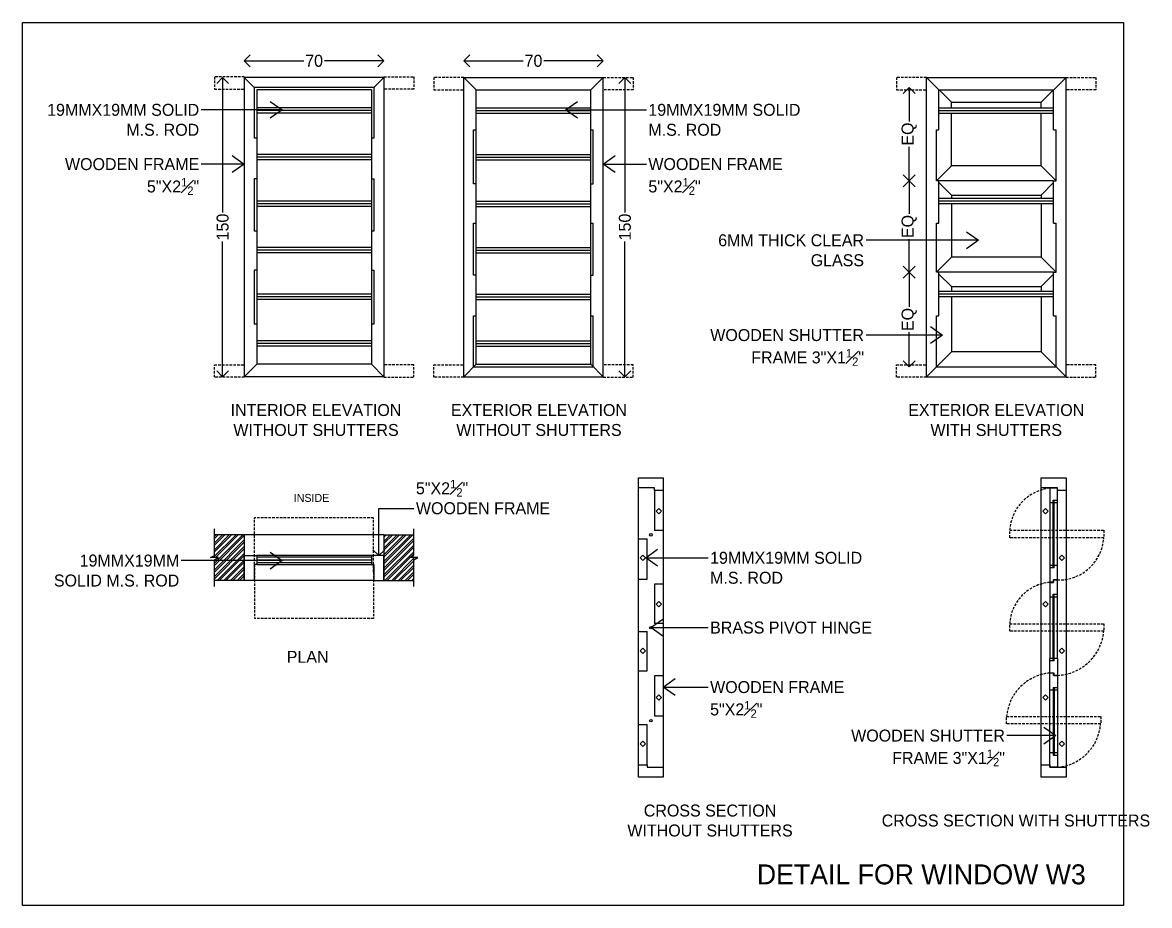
# Model space of a CAD drawing. Header units: metres. Extents: x -16 to 65907, y -5261 to 15511.
# Drawn here: x 33038 to 33603, y 9332 to 9775 of the extents above; entities that cross this region are included whole.
import ezdxf

# ---------------------------------------------------------------- set-up
doc = ezdxf.new("R2010")
doc.units = ezdxf.units.M
doc.header["$PDMODE"] = 67
doc.header["$PDSIZE"] = -5
doc.linetypes.add('DASHED', pattern=[19.05, 12.7, -6.35])
doc.layers.get('0').update_dxf_attribs({"color": 6})
for name, color, linetype in [('BC-DIMENSION', 8, 'Continuous'), ('BC-GREYCOLOR', 8, 'Continuous'), ('BC-HATCH', 8, 'Continuous'), ('BC-JOINERY', 93, 'Continuous'), ('BC-TEXT', 7, 'Continuous'), ('BC-WHITECOLOR', 7, 'Continuous')]:
    doc.layers.add(name, color=color, linetype=linetype)
doc.styles.add('BC-1IN10-2', font='FreeSans.ttf', dxfattribs={"height": 4})
doc.styles.add('BC-1IN10-3', font='FreeSans.ttf', dxfattribs={"height": 6})
doc.styles.add('BC-1IN50-1', font='FreeSans.ttf', dxfattribs={"height": 10})
doc.dimstyles.new('BC-1IN10-3', dxfattribs={"dimtxt": 6, "dimasz": 6, "dimexe": 0.18, "dimexo": 0.0625, "dimgap": 1, "dimtad": 0, "dimtoh": 1, "dimzin": 12, "dimdsep": 46, "dimtxsty": 'BC-1IN10-3', "dimblk": 'OPEN90', "dimcen": 0.09, "dimse1": 1, "dimse2": 1, "dimclrd": 256, "dimclre": 256, "dimclrt": 7, "dimadec": 0, "dimazin": 0, "dimtfac": 1, "dimtdec": 1, "dimtofl": 0, "dimtmove": 1, "dimatfit": 3, "dimldrblk": 'OPEN90', "dimfxl": 1, "dimtolj": 1, "dimtzin": 0, "dimlwd": -3, "dimarcsym": 0})
doc.dimstyles.new('BC-1IN50-1', dxfattribs={"dimtxt": 10, "dimasz": 10, "dimexe": 0.18, "dimexo": 0.0625, "dimgap": 1, "dimtad": 0, "dimdec": 1, "dimzin": 12, "dimdsep": 46, "dimtxsty": 'BC-1IN50-1', "dimblk": 'OPEN90', "dimcen": 0.09, "dimse1": 1, "dimse2": 1, "dimclrd": 8, "dimclre": 256, "dimclrt": 7, "dimadec": 0, "dimazin": 0, "dimtfac": 1, "dimtdec": 0, "dimtofl": 0, "dimtmove": 1, "dimatfit": 3, "dimfxl": 1, "dimtolj": 1, "dimtzin": 0, "dimlwd": -3, "dimarcsym": 0})

# ---------------------------------------------------------------- blocks, each defined once
blk = doc.blocks.new('_OPEN90')
at = {"color": 0, "linetype": 'ByBlock'}
for p, q in [((0, 0), (-1, 0)), ((-0.5, 0.5), (0, 0)), ((0, 0), (-0.5, -0.5))]:
    blk.add_line(p, q, dxfattribs=at)
blk = doc.blocks.new('*D811')
at = {"layer": 'BC-DIMENSION', "lineweight": -3}
for p, q in [((33155.57, 9755.37), (33179.39, 9755.37)), ((33213.57, 9755.37), (33189.76, 9755.37))]:
    blk.add_line(p, q, dxfattribs=at)
at = {"layer": 'Defpoints', "color": 0}
for p in [(33149.57, 9755.37), (33149.57, 9747.08), (33219.57, 9747.08)]:
    blk.add_point(p, dxfattribs=at)
at = {"layer": 'BC-DIMENSION', "lineweight": -3, "xscale": 6, "yscale": 6, "zscale": 6, "rotation": 180}
blk.add_blockref('_OPEN90', (33149.57, 9755.37), dxfattribs=at)
at = {"layer": 'BC-DIMENSION', "lineweight": -3, "xscale": 6, "yscale": 6, "zscale": 6}
blk.add_blockref('_OPEN90', (33219.57, 9755.37), dxfattribs=at)
at = {"layer": 'BC-DIMENSION', "color": 7, "insert": (33184.57, 9755.37), "char_height": 6, "attachment_point": 5, "style": 'BC-1IN10-3'}
blk.add_mtext('\\A1;70', dxfattribs=at)
blk = doc.blocks.new('*D812')
at = {"layer": 'BC-DIMENSION', "lineweight": -3}
for p, q in [((33138.73, 9741.08), (33138.73, 9679.33)), ((33138.73, 9603.08), (33138.73, 9664.84))]:
    blk.add_line(p, q, dxfattribs=at)
at = {"layer": 'Defpoints', "color": 0}
for p in [(33149.57, 9747.08), (33138.73, 9597.08), (33149.57, 9597.08)]:
    blk.add_point(p, dxfattribs=at)
at = {"layer": 'BC-DIMENSION', "lineweight": -3, "xscale": 6, "yscale": 6, "zscale": 6}
for p, rotation in [((33138.73, 9747.08), 90), ((33138.73, 9597.08), 270)]:
    blk.add_blockref('_OPEN90', p, dxfattribs=dict(at, rotation=rotation))
at = {"layer": 'BC-DIMENSION', "color": 7, "insert": (33138.73, 9672.08), "char_height": 6, "attachment_point": 5, "rotation": 90, "style": 'BC-1IN10-3'}
blk.add_mtext('\\A1;150', dxfattribs=at)
blk = doc.blocks.new('*D813')
at = {"layer": 'BC-DIMENSION', "lineweight": -3}
for p, q in [((33265.58, 9755.37), (33289.4, 9755.37)), ((33323.58, 9755.37), (33299.77, 9755.37))]:
    blk.add_line(p, q, dxfattribs=at)
at = {"layer": 'Defpoints', "color": 0}
for p in [(33329.58, 9755.37), (33259.58, 9747.08), (33329.58, 9747.08)]:
    blk.add_point(p, dxfattribs=at)
at = {"layer": 'BC-DIMENSION', "lineweight": -3, "xscale": 6, "yscale": 6, "zscale": 6, "rotation": 180}
blk.add_blockref('_OPEN90', (33259.58, 9755.37), dxfattribs=at)
at = {"layer": 'BC-DIMENSION', "lineweight": -3, "xscale": 6, "yscale": 6, "zscale": 6}
blk.add_blockref('_OPEN90', (33329.58, 9755.37), dxfattribs=at)
at = {"layer": 'BC-DIMENSION', "color": 7, "insert": (33294.58, 9755.37), "char_height": 6, "attachment_point": 5, "style": 'BC-1IN10-3'}
blk.add_mtext('\\A1;70', dxfattribs=at)
blk = doc.blocks.new('*D814')
at = {"layer": 'BC-DIMENSION', "lineweight": -3}
for p, q in [((33340.42, 9741.08), (33340.42, 9679.33)), ((33340.42, 9603.08), (33340.42, 9664.84))]:
    blk.add_line(p, q, dxfattribs=at)
at = {"layer": 'Defpoints', "color": 0}
for p in [(33329.58, 9747.08), (33329.58, 9597.08), (33340.42, 9597.08)]:
    blk.add_point(p, dxfattribs=at)
at = {"layer": 'BC-DIMENSION', "lineweight": -3, "xscale": 6, "yscale": 6, "zscale": 6}
for p, rotation in [((33340.42, 9747.08), 90), ((33340.42, 9597.08), 270)]:
    blk.add_blockref('_OPEN90', p, dxfattribs=dict(at, rotation=rotation))
at = {"layer": 'BC-DIMENSION', "color": 7, "insert": (33340.42, 9672.08), "char_height": 6, "attachment_point": 5, "rotation": 90, "style": 'BC-1IN10-3'}
blk.add_mtext('\\A1;150', dxfattribs=at)
blk = doc.blocks.new('*D815')
at = {"layer": 'BC-DIMENSION', "lineweight": -3}
for p, q in [((33482.97, 9643.42), (33482.97, 9632.09)), ((33482.97, 9608.08), (33482.97, 9619.41))]:
    blk.add_line(p, q, dxfattribs=at)
at = {"layer": 'Defpoints', "color": 0}
for p in [(33482.97, 9649.42), (33497.85, 9649.42), (33496.6, 9602.08)]:
    blk.add_point(p, dxfattribs=at)
at = {"layer": 'BC-DIMENSION', "lineweight": -3, "xscale": 6, "yscale": 6, "zscale": 6}
for p, rotation in [((33482.97, 9649.42), 90), ((33482.97, 9602.08), 270)]:
    blk.add_blockref('_OPEN90', p, dxfattribs=dict(at, rotation=rotation))
at = {"layer": 'BC-DIMENSION', "color": 7, "insert": (33482.97, 9625.75), "char_height": 6, "attachment_point": 5, "rotation": 90, "style": 'BC-1IN10-3'}
blk.add_mtext('\\A1;{EQ}', dxfattribs=at)
blk = doc.blocks.new('*D816')
at = {"layer": 'BC-DIMENSION', "lineweight": -3}
for p, q in [((33482.97, 9689.25), (33482.97, 9678.67)), ((33482.97, 9655.42), (33482.97, 9666))]:
    blk.add_line(p, q, dxfattribs=at)
at = {"layer": 'Defpoints', "color": 0}
for p in [(33482.97, 9695.25), (33497.85, 9695.25), (33497.85, 9649.42)]:
    blk.add_point(p, dxfattribs=at)
at = {"layer": 'BC-DIMENSION', "lineweight": -3, "xscale": 6, "yscale": 6, "zscale": 6}
for p, rotation in [((33482.97, 9695.25), 90), ((33482.97, 9649.42), 270)]:
    blk.add_blockref('_OPEN90', p, dxfattribs=dict(at, rotation=rotation))
at = {"layer": 'BC-DIMENSION', "color": 7, "insert": (33482.97, 9672.33), "char_height": 6, "attachment_point": 5, "rotation": 90, "style": 'BC-1IN10-3'}
blk.add_mtext('\\A1;{EQ}', dxfattribs=at)
blk = doc.blocks.new('*D817')
at = {"layer": 'BC-DIMENSION', "lineweight": -3}
for p, q in [((33482.97, 9736.08), (33482.97, 9725)), ((33482.97, 9701.25), (33482.97, 9712.33))]:
    blk.add_line(p, q, dxfattribs=at)
at = {"layer": 'Defpoints', "color": 0}
for p in [(33482.97, 9742.08), (33497.85, 9742.08), (33497.85, 9695.25)]:
    blk.add_point(p, dxfattribs=at)
at = {"layer": 'BC-DIMENSION', "lineweight": -3, "xscale": 6, "yscale": 6, "zscale": 6}
for p, rotation in [((33482.97, 9742.08), 90), ((33482.97, 9695.25), 270)]:
    blk.add_blockref('_OPEN90', p, dxfattribs=dict(at, rotation=rotation))
at = {"layer": 'BC-DIMENSION', "color": 7, "insert": (33482.97, 9718.67), "char_height": 6, "attachment_point": 5, "rotation": 90, "style": 'BC-1IN10-3'}
blk.add_mtext('\\A1;{EQ}', dxfattribs=at)

msp = doc.modelspace()

# ---------------------------------------------------------------- hatches: boundary and pattern name
at = {"layer": 'BC-HATCH'}
h = msp.add_hatch(dxfattribs=at)
h.set_pattern_fill('ANSI32', color=256, scale=0.25, style=0)
h.set_pattern_definition([(45, (-420.9588, 827.9072), (-1.68379802, 1.68379802), []), (45, (-419.8362, 827.9072), (-1.68379802, 1.68379802), [])])
h.paths.add_polyline_path([(33234.572, 9494.875), (33234.572, 9505.308), (33236.592, 9506.375), (33232.552, 9506.375), (33234.572, 9507.442), (33234.572, 9517.875), (33219.572, 9517.875), (33219.572, 9494.875)])
h.paths.add_polyline_path([(33149.572, 9494.875), (33149.572, 9517.875), (33134.572, 9517.875), (33134.572, 9507.442), (33132.552, 9506.375), (33136.592, 9506.375), (33134.572, 9505.308), (33134.572, 9494.875)])

# ---------------------------------------------------------------- linework, layer by layer
for p, q in [((33347.179, 9546.353), (33359.679, 9546.353)), ((33549.096, 9546.353), (33561.596, 9546.353)), ((33359.679, 9396.353), (33347.179, 9396.353)), ((33561.596, 9396.353), (33549.096, 9396.353))]:
    msp.add_line(p, q)
for centre in [(33353.429, 9517.811), (33353.429, 9471.353), (33353.429, 9424.686)]:
    msp.add_circle(centre, 0.6)
at = {"layer": 'BC-GREYCOLOR'}
for p, q in [((33154.572, 9742.084), (33149.572, 9747.084)), ((33214.572, 9742.084), (33219.572, 9747.084)), ((33265.831, 9740.834), (33259.581, 9747.084)), ((33323.331, 9740.834), (33329.581, 9747.084)), ((33504.096, 9734.584), (33491.596, 9747.084)), ((33549.096, 9734.584), (33561.596, 9747.084)), ((33504.096, 9702.751), (33496.596, 9695.251)), ((33549.096, 9702.751), (33556.596, 9695.251)), ((33504.096, 9688.074), (33497.846, 9694.324)), ((33549.096, 9688.074), (33555.346, 9694.324)), ((33504.096, 9656.918), (33496.596, 9649.418)), ((33549.096, 9656.918), (33556.596, 9649.418)), ((33504.096, 9642.241), (33497.846, 9648.491)), ((33549.096, 9642.241), (33555.346, 9648.491)), ((33504.096, 9609.584), (33491.596, 9597.084)), ((33549.096, 9609.584), (33561.596, 9597.084)), ((33155.822, 9603.334), (33149.572, 9597.084)), ((33213.322, 9603.334), (33219.572, 9597.084)), ((33265.831, 9603.334), (33259.581, 9597.084)), ((33323.331, 9603.334), (33329.581, 9597.084)), ((33219.572, 9517.875), (33149.572, 9517.875))]:
    msp.add_line(p, q, dxfattribs=at)
at = {"layer": 'BC-GREYCOLOR', "linetype": 'DASHED', "ltscale": 0.1}
for p, q in [((33214.372, 9526.365), (33154.772, 9526.365)), ((33154.772, 9499.225), (33154.772, 9526.365)), ((33214.372, 9499.225), (33214.372, 9526.365)), ((33154.772, 9503.025), (33154.772, 9475.885)), ((33214.372, 9503.025), (33214.372, 9475.885)), ((33214.372, 9475.885), (33154.772, 9475.885))]:
    msp.add_line(p, q, dxfattribs=at)
for points in [[(33149.572, 9747.352), (33134.572, 9747.352), (33134.572, 9741.102), (33149.572, 9741.102)], [(33219.572, 9747.352), (33234.572, 9747.352), (33234.572, 9741.102), (33219.572, 9741.102)], [(33259.581, 9747.084), (33244.581, 9747.084), (33244.581, 9740.834), (33259.581, 9740.834)], [(33329.581, 9747.084), (33344.581, 9747.084), (33344.581, 9740.834), (33329.581, 9740.834)], [(33491.596, 9747.084), (33476.596, 9747.084), (33476.596, 9740.834), (33491.596, 9740.834)], [(33561.596, 9747.084), (33576.596, 9747.084), (33576.596, 9740.834), (33561.596, 9740.834)], [(33149.572, 9596.817), (33134.572, 9596.817), (33134.572, 9603.067), (33149.572, 9603.067)], [(33219.572, 9596.817), (33234.572, 9596.817), (33234.572, 9603.067), (33219.572, 9603.067)], [(33259.581, 9596.817), (33244.581, 9596.817), (33244.581, 9603.067), (33259.581, 9603.067)], [(33329.581, 9596.817), (33344.581, 9596.817), (33344.581, 9603.067), (33329.581, 9603.067)], [(33491.596, 9596.817), (33476.596, 9596.817), (33476.596, 9603.067), (33491.596, 9603.067)], [(33561.596, 9596.817), (33576.596, 9596.817), (33576.596, 9603.067), (33561.596, 9603.067)]]:
    msp.add_lwpolyline(points, dxfattribs=at)
for points in [[(33533.381, 9516.357), (33533.381, 9520.107), (33580.586, 9520.107), (33580.586, 9516.357)], [(33533.381, 9469.478), (33533.381, 9473.228), (33580.586, 9473.228), (33580.586, 9469.478)], [(33531.806, 9423.02), (33531.806, 9426.77), (33579.011, 9426.77), (33579.011, 9423.02)]]:
    msp.add_lwpolyline(points, close=True, dxfattribs=at)
for centre, radius, start, end in [((33555.856, 9518.762), 22.515, 96.01613, 176.57439), ((33558.006, 9517.747), 22.548, 268.06911, 356.46663), ((33555.164, 9472.219), 21.806, 94.38656, 177.34745), ((33556.342, 9471.644), 24.266, 272.13594, 354.87835), ((33555.551, 9424.807), 23.826, 94.94845, 175.27521), ((33555.371, 9424.895), 23.64, 275.2182, 355.45075)]:
    msp.add_arc(centre, radius, start, end, dxfattribs=at)
at = {"layer": 'BC-JOINERY'}
for p, q in [((33555.071, 9535.203), (33555.671, 9535.203)), ((33555.671, 9534.953), (33555.071, 9534.953)), ((33555.671, 9535.203), (33557.246, 9535.203)), ((33555.071, 9502.511), (33553.496, 9502.511)), ((33553.496, 9502.511), (33553.496, 9494.061)), ((33555.071, 9501.261), (33553.496, 9501.261)), ((33555.071, 9501.511), (33555.671, 9501.511)), ((33555.671, 9501.261), (33555.071, 9501.261)), ((33557.246, 9502.511), (33555.671, 9502.511)), ((33557.246, 9495.311), (33557.246, 9502.511)), ((33555.271, 9494.061), (33553.496, 9494.061)), ((33553.496, 9493.961), (33555.371, 9493.961)), ((33553.496, 9493.961), (33553.496, 9486.761)), ((33557.246, 9495.311), (33555.271, 9495.311)), ((33555.271, 9495.311), (33555.271, 9494.061)), ((33555.371, 9495.211), (33557.246, 9495.211)), ((33555.371, 9493.961), (33555.371, 9495.211)), ((33557.246, 9486.761), (33557.246, 9495.211)), ((33555.071, 9488.011), (33555.671, 9488.011)), ((33555.671, 9487.761), (33555.071, 9487.761)), ((33555.671, 9488.011), (33557.246, 9488.011)), ((33553.496, 9486.761), (33555.071, 9486.761)), ((33555.671, 9486.761), (33557.246, 9486.761)), ((33555.071, 9455.845), (33553.496, 9455.845)), ((33553.496, 9448.645), (33553.496, 9455.845)), ((33555.071, 9454.595), (33553.496, 9454.595)), ((33555.071, 9454.845), (33555.671, 9454.845)), ((33555.671, 9454.595), (33555.071, 9454.595)), ((33557.246, 9455.845), (33555.671, 9455.845)), ((33557.246, 9455.845), (33557.246, 9447.395)), ((33553.496, 9448.645), (33555.471, 9448.645)), ((33555.371, 9448.545), (33553.496, 9448.545)), ((33553.496, 9440.095), (33553.496, 9448.545)), ((33555.371, 9447.295), (33555.371, 9448.545)), ((33555.471, 9448.645), (33555.471, 9447.395)), ((33557.246, 9447.295), (33555.371, 9447.295)), ((33555.471, 9447.395), (33557.246, 9447.395)), ((33557.246, 9447.295), (33557.246, 9440.095)), ((33553.496, 9440.095), (33555.071, 9440.095)), ((33555.071, 9441.345), (33555.671, 9441.345)), ((33555.671, 9441.095), (33555.071, 9441.095)), ((33555.671, 9441.345), (33557.246, 9441.345)), ((33555.671, 9440.095), (33557.246, 9440.095)), ((33555.671, 9407.653), (33555.071, 9407.653)), ((33555.071, 9407.403), (33555.671, 9407.403)), ((33555.671, 9407.403), (33557.246, 9407.403))]:
    msp.add_line(p, q, dxfattribs=at)
for points in [[(33359.679, 9540.103), (33355.329, 9540.103), (33355.329, 9541.353), (33347.179, 9541.353), (33347.179, 9546.353), (33359.679, 9546.353)], [(33561.596, 9540.103), (33557.246, 9540.103), (33557.246, 9541.353), (33549.096, 9541.353), (33549.096, 9546.353), (33561.596, 9546.353)], [(33155.822, 9507.375), (33155.822, 9503.025), (33154.572, 9503.025), (33154.572, 9494.875), (33149.572, 9494.875), (33149.572, 9507.375)], [(33213.322, 9507.375), (33213.322, 9503.025), (33214.572, 9503.025), (33214.572, 9494.875), (33219.572, 9494.875), (33219.572, 9507.375)], [(33347.179, 9402.603), (33351.529, 9402.603), (33351.529, 9401.353), (33359.679, 9401.353), (33359.679, 9396.353), (33347.179, 9396.353)], [(33549.096, 9402.603), (33553.446, 9402.603), (33553.446, 9401.353), (33561.596, 9401.353), (33561.596, 9396.353), (33549.096, 9396.353)]]:
    msp.add_lwpolyline(points, close=True, dxfattribs=at)
for points in [[(33555.671, 9533.953), (33557.246, 9533.953), (33557.246, 9541.153), (33553.496, 9541.153), (33553.496, 9533.953), (33555.071, 9533.953)], [(33555.671, 9408.653), (33557.246, 9408.653), (33557.246, 9401.453), (33553.496, 9401.453), (33553.496, 9408.653), (33555.071, 9408.653)]]:
    msp.add_lwpolyline(points, dxfattribs=at)
at = {"layer": 'BC-WHITECOLOR'}
for p, q in [((33219.572, 9747.084), (33149.572, 9747.084)), ((33149.572, 9747.084), (33149.572, 9597.084)), ((33219.572, 9747.084), (33219.572, 9597.084)), ((33259.581, 9597.084), (33259.581, 9747.084)), ((33259.581, 9747.084), (33329.581, 9747.084)), ((33329.581, 9597.084), (33329.581, 9747.084)), ((33491.596, 9597.084), (33491.596, 9747.084)), ((33491.596, 9747.084), (33561.596, 9747.084)), ((33561.596, 9597.084), (33561.596, 9747.084)), ((33214.572, 9742.084), (33154.572, 9742.084)), ((33154.572, 9742.084), (33154.572, 9716.543)), ((33214.572, 9742.084), (33214.572, 9716.543)), ((33155.822, 9740.834), (33155.822, 9603.334)), ((33213.322, 9740.834), (33155.822, 9740.834)), ((33213.322, 9740.834), (33213.322, 9603.334)), ((33265.831, 9740.834), (33323.331, 9740.834)), ((33265.831, 9603.334), (33265.831, 9740.834)), ((33323.331, 9603.334), (33323.331, 9740.834)), ((33497.846, 9740.834), (33555.346, 9740.834)), ((33497.846, 9720.751), (33497.846, 9740.834)), ((33555.346, 9720.751), (33555.346, 9740.834)), ((33213.322, 9731.761), (33155.822, 9731.761)), ((33213.322, 9730.418), (33155.822, 9730.418)), ((33265.831, 9731.761), (33323.331, 9731.761)), ((33265.831, 9730.418), (33323.331, 9730.418)), ((33497.846, 9731.761), (33555.346, 9731.761)), ((33497.846, 9730.418), (33555.346, 9730.418)), ((33504.096, 9734.584), (33549.096, 9734.584)), ((33504.096, 9731.761), (33504.096, 9734.584)), ((33549.096, 9731.761), (33549.096, 9734.584)), ((33213.322, 9729.074), (33155.822, 9729.074)), ((33265.831, 9729.074), (33323.331, 9729.074)), ((33497.846, 9729.074), (33555.346, 9729.074)), ((33504.096, 9702.751), (33504.096, 9729.074)), ((33549.096, 9702.751), (33549.096, 9729.074)), ((33264.581, 9693.751), (33264.581, 9720.751)), ((33264.581, 9720.751), (33265.831, 9720.751)), ((33323.331, 9720.751), (33324.581, 9720.751)), ((33324.581, 9693.751), (33324.581, 9720.751)), ((33496.596, 9695.251), (33496.596, 9720.751)), ((33496.596, 9720.751), (33497.846, 9720.751)), ((33555.346, 9720.751), (33556.596, 9720.751)), ((33556.596, 9695.251), (33556.596, 9720.751)), ((33155.822, 9716.543), (33154.572, 9716.543)), ((33214.572, 9716.543), (33213.322, 9716.543)), ((33213.322, 9708.428), (33155.822, 9708.428)), ((33265.831, 9708.428), (33323.331, 9708.428)), ((33213.322, 9707.084), (33155.822, 9707.084)), ((33213.322, 9705.741), (33155.822, 9705.741)), ((33265.831, 9707.084), (33323.331, 9707.084)), ((33265.831, 9705.741), (33323.331, 9705.741)), ((33549.096, 9702.751), (33504.096, 9702.751)), ((33154.572, 9696.251), (33154.572, 9670.084)), ((33155.822, 9696.251), (33154.572, 9696.251)), ((33213.322, 9696.251), (33214.572, 9696.251)), ((33214.572, 9696.251), (33214.572, 9670.084)), ((33265.831, 9693.751), (33264.581, 9693.751)), ((33323.331, 9693.751), (33324.581, 9693.751)), ((33497.846, 9695.251), (33496.596, 9695.251)), ((33555.346, 9695.251), (33497.846, 9695.251)), ((33497.846, 9674.084), (33497.846, 9695.251)), ((33555.346, 9695.251), (33556.596, 9695.251)), ((33555.346, 9674.084), (33555.346, 9695.251)), ((33213.322, 9685.094), (33155.822, 9685.094)), ((33265.831, 9685.094), (33323.331, 9685.094)), ((33497.846, 9686.594), (33555.346, 9686.594)), ((33497.846, 9685.251), (33555.346, 9685.251)), ((33504.096, 9688.074), (33549.096, 9688.074)), ((33504.096, 9688.074), (33504.096, 9686.594)), ((33549.096, 9688.074), (33549.096, 9686.594)), ((33213.322, 9683.751), (33155.822, 9683.751)), ((33213.322, 9682.407), (33155.822, 9682.407)), ((33265.831, 9683.751), (33323.331, 9683.751)), ((33265.831, 9682.407), (33323.331, 9682.407)), ((33497.846, 9683.907), (33555.346, 9683.907)), ((33504.096, 9683.907), (33504.096, 9656.918)), ((33549.096, 9683.907), (33549.096, 9656.918)), ((33264.581, 9647.918), (33264.581, 9674.084)), ((33264.581, 9674.084), (33265.831, 9674.084)), ((33323.331, 9674.084), (33324.581, 9674.084)), ((33324.581, 9647.918), (33324.581, 9674.084)), ((33496.596, 9649.418), (33496.596, 9674.084)), ((33496.596, 9674.084), (33497.846, 9674.084)), ((33555.346, 9674.084), (33556.596, 9674.084)), ((33556.596, 9649.418), (33556.596, 9674.084)), ((33155.822, 9670.084), (33154.572, 9670.084)), ((33214.572, 9670.084), (33213.322, 9670.084)), ((33213.322, 9661.761), (33155.822, 9661.761)), ((33213.322, 9660.418), (33155.822, 9660.418)), ((33213.322, 9659.074), (33155.822, 9659.074)), ((33265.831, 9661.761), (33323.331, 9661.761)), ((33265.831, 9660.418), (33323.331, 9660.418)), ((33265.831, 9659.074), (33323.331, 9659.074)), ((33549.096, 9656.918), (33504.096, 9656.918)), ((33154.572, 9650.418), (33154.572, 9623.418)), ((33155.822, 9650.418), (33154.572, 9650.418)), ((33213.322, 9650.418), (33214.572, 9650.418)), ((33214.572, 9650.418), (33214.572, 9623.418)), ((33265.831, 9647.918), (33264.581, 9647.918)), ((33323.331, 9647.918), (33324.581, 9647.918)), ((33497.846, 9649.418), (33496.596, 9649.418)), ((33497.846, 9627.626), (33497.846, 9649.418)), ((33555.346, 9649.418), (33497.846, 9649.418)), ((33555.346, 9627.626), (33555.346, 9649.418)), ((33555.346, 9649.418), (33556.596, 9649.418)), ((33497.846, 9639.928), (33555.346, 9639.928)), ((33504.096, 9642.241), (33549.096, 9642.241)), ((33504.096, 9642.241), (33504.096, 9639.928)), ((33549.096, 9642.241), (33549.096, 9639.928)), ((33213.322, 9638.428), (33155.822, 9638.428)), ((33213.322, 9637.084), (33155.822, 9637.084)), ((33213.322, 9635.741), (33155.822, 9635.741)), ((33265.831, 9638.428), (33323.331, 9638.428)), ((33265.831, 9637.084), (33323.331, 9637.084)), ((33265.831, 9635.741), (33323.331, 9635.741)), ((33497.846, 9638.584), (33555.346, 9638.584)), ((33497.846, 9637.241), (33555.346, 9637.241)), ((33504.096, 9637.241), (33504.096, 9609.584)), ((33549.096, 9637.241), (33549.096, 9609.584)), ((33155.822, 9623.418), (33154.572, 9623.418)), ((33214.572, 9623.418), (33213.322, 9623.418)), ((33264.581, 9602.084), (33264.581, 9627.626)), ((33264.581, 9627.626), (33265.831, 9627.626)), ((33323.331, 9627.626), (33324.581, 9627.626)), ((33324.581, 9602.084), (33324.581, 9627.626)), ((33496.596, 9602.084), (33496.596, 9627.626)), ((33496.596, 9627.626), (33497.846, 9627.626)), ((33555.346, 9627.626), (33556.596, 9627.626)), ((33556.596, 9602.084), (33556.596, 9627.626)), ((33213.322, 9615.094), (33155.822, 9615.094)), ((33213.322, 9613.751), (33155.822, 9613.751)), ((33213.322, 9612.407), (33155.822, 9612.407)), ((33265.831, 9615.094), (33323.331, 9615.094)), ((33265.831, 9613.751), (33323.331, 9613.751)), ((33265.831, 9612.407), (33323.331, 9612.407)), ((33549.096, 9609.584), (33504.096, 9609.584)), ((33213.322, 9603.334), (33155.822, 9603.334)), ((33264.581, 9602.084), (33324.581, 9602.084)), ((33265.831, 9603.334), (33323.331, 9603.334)), ((33496.596, 9602.084), (33556.596, 9602.084)), ((33219.572, 9597.084), (33149.572, 9597.084)), ((33259.581, 9597.084), (33329.581, 9597.084)), ((33491.596, 9597.084), (33561.596, 9597.084)), ((33347.179, 9402.603), (33347.179, 9541.353)), ((33355.329, 9540.103), (33355.329, 9520.02)), ((33359.679, 9540.103), (33359.679, 9401.353)), ((33549.096, 9402.603), (33549.096, 9541.353)), ((33561.596, 9540.103), (33561.596, 9401.353)), ((33553.496, 9533.953), (33553.496, 9502.511)), ((33555.071, 9501.261), (33555.071, 9535.203)), ((33555.671, 9501.261), (33555.671, 9535.203)), ((33557.246, 9502.511), (33557.246, 9533.953)), ((33134.572, 9507.442), (33134.572, 9520.75)), ((33149.572, 9517.875), (33134.572, 9517.875)), ((33149.572, 9517.875), (33149.572, 9494.875)), ((33219.572, 9517.875), (33219.572, 9494.875)), ((33219.572, 9517.875), (33234.572, 9517.875)), ((33234.572, 9507.442), (33234.572, 9520.75)), ((33347.179, 9515.811), (33351.529, 9515.811)), ((33351.529, 9495.52), (33351.529, 9515.811)), ((33359.679, 9520.02), (33355.329, 9520.02)), ((33132.552, 9506.375), (33134.572, 9507.442)), ((33136.592, 9506.375), (33132.552, 9506.375)), ((33134.572, 9505.308), (33136.592, 9506.375)), ((33134.572, 9492), (33134.572, 9505.308)), ((33213.322, 9507.375), (33155.822, 9507.375)), ((33213.322, 9506.544), (33155.822, 9506.544)), ((33213.322, 9505.2), (33155.822, 9505.2)), ((33232.552, 9506.375), (33234.572, 9507.442)), ((33236.592, 9506.375), (33232.552, 9506.375)), ((33234.572, 9505.308), (33236.592, 9506.375)), ((33234.572, 9492), (33234.572, 9505.308)), ((33213.322, 9503.857), (33155.822, 9503.857)), ((33155.822, 9503.025), (33213.322, 9503.025)), ((33149.572, 9494.875), (33134.572, 9494.875)), ((33214.572, 9494.875), (33154.572, 9494.875)), ((33219.572, 9494.875), (33234.572, 9494.875)), ((33347.179, 9495.52), (33351.529, 9495.52)), ((33359.679, 9493.02), (33355.329, 9493.02)), ((33355.329, 9493.02), (33355.329, 9473.353)), ((33553.496, 9487.286), (33553.496, 9455.845)), ((33555.071, 9454.595), (33555.071, 9488.011)), ((33555.671, 9454.595), (33555.671, 9488.011)), ((33557.246, 9455.845), (33557.246, 9487.286)), ((33359.679, 9473.353), (33355.329, 9473.353)), ((33347.179, 9469.353), (33351.529, 9469.353)), ((33351.529, 9449.686), (33351.529, 9469.353)), ((33347.179, 9449.686), (33351.529, 9449.686)), ((33359.679, 9447.186), (33355.329, 9447.186)), ((33355.329, 9447.186), (33355.329, 9426.895)), ((33553.496, 9408.653), (33553.496, 9440.095)), ((33555.071, 9441.345), (33555.071, 9407.403)), ((33555.671, 9441.345), (33555.671, 9407.403)), ((33557.246, 9440.095), (33557.246, 9408.653)), ((33359.679, 9426.895), (33355.329, 9426.895)), ((33347.179, 9422.686), (33351.529, 9422.686)), ((33351.529, 9402.603), (33351.529, 9422.686))]:
    msp.add_line(p, q, dxfattribs=at)
for points in [[(33357.479, 9528.343), (33358.822, 9529.686), (33357.479, 9531.03), (33356.135, 9529.686)], [(33551.296, 9528.343), (33549.952, 9529.686), (33551.296, 9531.03), (33552.639, 9529.686)], [(33349.354, 9505.01), (33350.697, 9506.353), (33349.354, 9507.697), (33348.01, 9506.353)], [(33559.421, 9505.01), (33558.077, 9506.353), (33559.421, 9507.697), (33560.764, 9506.353)], [(33357.479, 9481.676), (33358.822, 9483.02), (33357.479, 9484.363), (33356.135, 9483.02)], [(33551.296, 9481.676), (33549.952, 9483.02), (33551.296, 9484.363), (33552.639, 9483.02)], [(33349.354, 9458.343), (33350.697, 9459.686), (33349.354, 9461.03), (33348.01, 9459.686)], [(33559.421, 9458.343), (33558.077, 9459.686), (33559.421, 9461.03), (33560.764, 9459.686)], [(33357.479, 9435.01), (33358.822, 9436.353), (33357.479, 9437.697), (33356.135, 9436.353)], [(33551.296, 9435.01), (33549.952, 9436.353), (33551.296, 9437.697), (33552.639, 9436.353)], [(33349.354, 9411.676), (33350.697, 9413.02), (33349.354, 9414.363), (33348.01, 9413.02)], [(33559.421, 9411.676), (33558.077, 9413.02), (33559.421, 9414.363), (33560.764, 9413.02)]]:
    msp.add_lwpolyline(points, close=True, dxfattribs=at)
at = {"layer": 'Defpoints'}
msp.add_lwpolyline([(33038.386, 9332.065), (33038.386, 9774.565), (33590.386, 9774.565), (33590.386, 9332.065)], close=True, dxfattribs=at)

# ---------------------------------------------------------------- texts
at = {"layer": 'BC-TEXT', "color": 7, "char_height": 6, "style": 'BC-1IN10-3'}
for s, insert, width, attachment_point in [('{19MMX19MM SOLID M.S. ROD}', (33126.97, 9733.82), 88.39997, 3), ('{19MMX19MM SOLID M.S. ROD}', (33352.183, 9733.82), 88.39997, 1), ('{\\A1;WOODEN FRAME 5"X2\\H1x;{\\H0.7x;\\S1#2;}"}', (33126.97, 9706.618), 88.39997, 3), ('{\\A1;WOODEN FRAME 5"X2{\\H0.7x;\\S1#2;}"}', (33352.183, 9706.618), 88.39997, 1), ('{\\A1;\\H1x;6MM THICK CLEAR GLASS}', (33460.321, 9668.445), 73.9302, 3), ('{\\A1;WOODEN SHUTTER FRAME 3"X1{\\H0.7x;\\S1#2;}"}', (33460.321, 9620.933), 88.39997, 3), ('{\\A1;5"X2{\\H0.7x;\\S1#2;}"\\PWOODEN FRAME}', (33235.634, 9528.07), 131.23406, 7), ('{19MMX19MM SOLID M.S. ROD}', (33116.97, 9507.918), 75.56234, 3), ('{\\A1;\\H1x;19MMX19MM SOLID M.S. ROD}', (33383.141, 9509.302), 88.39997, 1), ('{\\A1;\\H1x;BRASS PIVOT HINGE}', (33383.141, 9474.353), 88.39997, 1), ('{\\A1;WOODEN FRAME 5"X2{\\H0.7x;\\S1#2;}"}', (33383.141, 9444.513), 88.39997, 1), ('{\\A1;WOODEN SHUTTER FRAME 3"X1{\\H0.7x;\\S1#2;}"}', (33530.967, 9420.202), 88.39997, 3)]:
    msp.add_mtext(s, dxfattribs=dict(at, insert=insert, width=width, attachment_point=attachment_point))
at = {"layer": 'BC-TEXT', "attachment_point": 5}
for s, insert, char_height, width, style in [('{\\pxqc;INTERIOR ELEVATION WITHOUT SHUTTERS}', (33185.537, 9575.323), 6, 118.22486, 'BC-1IN10-3'), ('{\\pxqc;EXTERIOR ELEVATION WITHOUT SHUTTERS}', (33297.323, 9575.323), 6, 106.9213, 'BC-1IN10-3'), ('{\\pxqc;EXTERIOR ELEVATION WITH SHUTTERS}', (33526.596, 9575.323), 6, 98.45279, 'BC-1IN10-3'), ('{\\pxqc;INSIDE}', (33183.278, 9536.298), 4, 165.16731, 'BC-1IN10-2'), ('{\\pxqc;PLAN}', (33181.347, 9456.663), 6, 165.16731, 'BC-1IN10-3'), ('{\\pxqc;CROSS SECTION WITHOUT SHUTTERS}', (33383.095, 9374.592), 6, 90.24104, 'BC-1IN10-3'), ('{\\pxqc;CROSS SECTION WITH SHUTTERS}', (33536.486, 9374.592), 6, 129.74264, 'BC-1IN10-3'), ('{\\pxqc;DETAIL FOR WINDOW W3}', (33489.031, 9347.576), 10, 258.49544, 'BC-1IN10-3')]:
    msp.add_mtext(s, dxfattribs=dict(at, insert=insert, char_height=char_height, width=width, style=style))

# ---------------------------------------------------------------- dimensions: what is measured, and where the dimension line sits
at = {"layer": 'BC-DIMENSION'}
dim = msp.add_linear_dim(base=(33149.572, 9755.366), p1=(33219.572, 9747.084), p2=(33149.572, 9747.084), dimstyle='BC-1IN10-3', override={"dimlfac": 1}, dxfattribs=at)
dim.commit()
dim.dimension.update_dxf_attribs({"geometry": '*D811', "text_midpoint": (33184.572, 9755.366)})
for base, p1, p2, angle, picture, middle in [((33329.581, 9755.366), (33259.581, 9747.084), (33329.581, 9747.084), 180, '*D813', (33294.581, 9755.366)), ((33138.734, 9597.084), (33149.572, 9747.084), (33149.572, 9597.084), 90, '*D812', (33138.734, 9672.084)), ((33340.419, 9597.084), (33329.581, 9747.084), (33329.581, 9597.084), 90, '*D814', (33340.419, 9672.084))]:
    dim = msp.add_linear_dim(base=base, p1=p1, p2=p2, angle=angle, dimstyle='BC-1IN10-3', override={"dimlfac": 1}, dxfattribs=at)
    dim.commit()
    dim.dimension.update_dxf_attribs({"geometry": picture, "text_midpoint": middle})
for base, p1, p2, picture, middle in [((33482.968, 9742.084), (33497.846, 9695.251), (33497.846, 9742.084), '*D817', (33482.968, 9718.668)), ((33482.968, 9695.251), (33497.846, 9649.418), (33497.846, 9695.251), '*D816', (33482.968, 9672.334)), ((33482.968, 9649.418), (33496.596, 9602.084), (33497.846, 9649.418), '*D815', (33482.968, 9625.751))]:
    dim = msp.add_linear_dim(base=base, p1=p1, p2=p2, angle=90, text='{EQ}', dimstyle='BC-1IN10-3', override={"dimlfac": 1, "dimtolj": 1}, dxfattribs=at)
    dim.commit()
    dim.dimension.update_dxf_attribs({"geometry": picture, "text_midpoint": middle})

# ---------------------------------------------------------------- leaders
at = {"layer": 'BC-TEXT', "annotation_type": 0, "has_hookline": 1}
for points, dimstyle, override, hookline_direction, text_width in [([(33168.572, 9730.82), (33127.97, 9730.82)], 'BC-1IN50-1', {"dimtxt": 6, "dimasz": 6, "dimtad": 0, "dimtoh": 1, "dimdec": 2, "dimtxsty": 'BC-1IN10-3', "dimclrd": 256, "dimtdec": 1, "dimldrblk": 'OPEN90'}, 1, 77.062), ([(33310.58, 9730.82), (33351.183, 9730.82)], 'BC-1IN50-1', {"dimtxt": 6, "dimasz": 6, "dimtad": 0, "dimtoh": 1, "dimdec": 2, "dimtxsty": 'BC-1IN10-3', "dimclrd": 256, "dimtdec": 1, "dimldrblk": 'OPEN90'}, 0, 77.062), ([(33149.572, 9703.618), (33127.97, 9703.618)], 'BC-1IN50-1', {"dimtxt": 6, "dimasz": 6, "dimtad": 0, "dimtoh": 1, "dimdec": 2, "dimtxsty": 'BC-1IN10-3', "dimclrd": 256, "dimtdec": 1, "dimldrblk": 'OPEN90'}, 1, 67.687), ([(33329.581, 9703.618), (33351.183, 9703.618)], 'BC-1IN50-1', {"dimtxt": 6, "dimasz": 6, "dimtad": 0, "dimtoh": 1, "dimdec": 2, "dimtxsty": 'BC-1IN10-3', "dimclrd": 256, "dimtdec": 1, "dimldrblk": 'OPEN90'}, 0, 67.687), ([(33517.677, 9665.445), (33461.321, 9665.445)], 'BC-1IN50-1', {"dimtxt": 6, "dimasz": 6, "dimtad": 0, "dimtoh": 1, "dimdec": 2, "dimtxsty": 'BC-1IN10-3', "dimclrd": 256, "dimtdec": 1, "dimldrblk": 'OPEN90'}, 1, 73.712), ([(33499.666, 9617.933), (33461.321, 9617.933)], 'BC-1IN50-1', {"dimtxt": 6, "dimasz": 6, "dimtad": 0, "dimtoh": 1, "dimdec": 2, "dimtxsty": 'BC-1IN10-3', "dimclrd": 256, "dimtdec": 1, "dimldrblk": 'OPEN90'}, 1, 77.959), ([(33217.072, 9507.375), (33217.072, 9531.07), (33234.634, 9531.07)], 'BC-1IN10-3', {"dimtad": 0}, 0, 67.687), ([(33350.825, 9506.353), (33382.141, 9506.302)], 'BC-1IN50-1', {"dimtxt": 6, "dimasz": 6, "dimtad": 0, "dimtoh": 1, "dimdec": 2, "dimtxsty": 'BC-1IN10-3', "dimclrd": 256, "dimtdec": 1, "dimldrblk": 'OPEN90'}, 0, 77.062), ([(33168.572, 9504.918), (33117.97, 9504.918)], 'BC-1IN50-1', {"dimtxt": 6, "dimasz": 6, "dimtad": 0, "dimtoh": 1, "dimdec": 2, "dimtxsty": 'BC-1IN10-3', "dimclrd": 256, "dimtdec": 1, "dimldrblk": 'OPEN90'}, 1, 62.601), ([(33359.679, 9441.513), (33382.141, 9441.513)], 'BC-1IN50-1', {"dimtxt": 6, "dimasz": 6, "dimtad": 0, "dimtoh": 1, "dimdec": 2, "dimtxsty": 'BC-1IN10-3', "dimclrd": 256, "dimtdec": 1, "dimldrblk": 'OPEN90'}, 0, 67.687), ([(33556.496, 9417.202), (33531.967, 9417.202)], 'BC-1IN50-1', {"dimtxt": 6, "dimasz": 6, "dimtad": 0, "dimtoh": 1, "dimdec": 2, "dimtxsty": 'BC-1IN10-3', "dimclrd": 256, "dimtdec": 1, "dimldrblk": 'OPEN90'}, 1, 77.959)]:
    msp.add_leader(points, dimstyle=dimstyle, override=override, dxfattribs=dict(at, hookline_direction=hookline_direction, text_width=text_width))
at = {"layer": 'BC-TEXT'}
msp.add_leader([(33353.429, 9471.353), (33382.141, 9471.353)], dimstyle='BC-1IN50-1', override={"dimtxt": 6, "dimasz": 6, "dimtad": 0, "dimtoh": 1, "dimdec": 2, "dimtxsty": 'BC-1IN10-3', "dimclrd": 256, "dimtdec": 1, "dimldrblk": 'OPEN90'}, dxfattribs=at)

doc.saveas('drawing.dxf')
